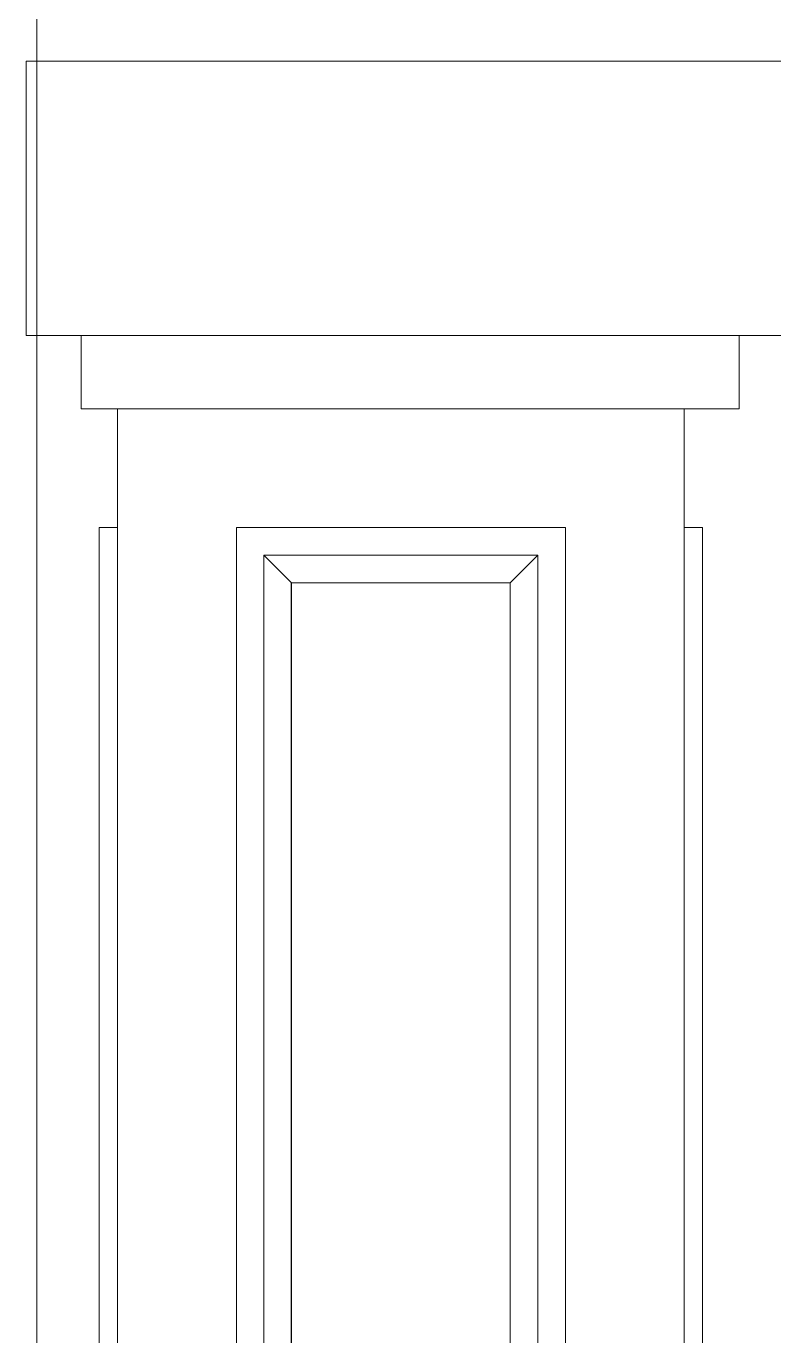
# Model space of a CAD drawing. Header units: millimetres. Extents: x 1832547 to 2001569, y -558009 to -417808.
# Drawn here: x 1947105 to 1947514, y -523340 to -522624 of the extents above; entities that cross this region are included whole.
import ezdxf

# ---------------------------------------------------------------- set-up
doc = ezdxf.new("R2010")
doc.units = ezdxf.units.MM
doc.header["$MEASUREMENT"] = 0
doc.layers.add('CA.manh 08', color=8, linetype='CONTINUOUS', lineweight=9)
doc.layers.add('CA.thay 145', color=145, linetype='CONTINUOUS', lineweight=18)

# ---------------------------------------------------------------- blocks, each defined once
blk = doc.blocks.new('f34t43')
at = {"layer": 'CA.manh 08'}
for p, q in [((1919634.85, -524832.65), (1919634.85, -525292.48)), ((1919784.85, -524832.65), (1919634.85, -524832.65)), ((1919634.85, -524832.65), (1919649.97, -524847.78)), ((1919769.85, -524847.65), (1919784.85, -524832.65)), ((1919784.85, -525292.48), (1919784.85, -524832.65)), ((1919649.97, -524847.78), (1919649.97, -525277.35)), ((1919769.73, -524847.78), (1919649.97, -524847.78)), ((1919769.73, -524847.78), (1919769.85, -524847.65)), ((1919769.73, -525277.35), (1919769.73, -524847.78)), ((1919769.85, -525277.48), (1919769.85, -524847.65))]:
    blk.add_line(p, q, dxfattribs=at)
at = {"layer": 'CA.thay 145'}
for p, q in [((1919914.85, -524562.65), (1919494.85, -524562.65)), ((1919914.85, -524712.65), (1919914.85, -524562.65)), ((1919494.85, -524712.65), (1919524.85, -524712.65)), ((1919524.85, -524752.65), (1919524.85, -524712.65)), ((1919524.85, -524712.65), (1919884.85, -524712.65)), ((1919884.85, -524752.65), (1919884.85, -524712.65)), ((1919884.85, -524712.65), (1919914.85, -524712.65)), ((1919524.85, -524752.65), (1919554.85, -524752.65)), ((1919554.85, -524752.65), (1919864.85, -524752.65)), ((1919554.85, -524817.65), (1919554.85, -524752.65)), ((1919864.85, -524817.65), (1919864.85, -524752.65)), ((1919864.85, -524752.65), (1919884.85, -524752.65)), ((1919544.85, -524817.65), (1919554.85, -524817.65)), ((1919544.85, -525307.48), (1919544.85, -524817.65)), ((1919554.85, -525307.48), (1919554.85, -524817.65)), ((1919619.85, -524817.65), (1919619.85, -525307.48)), ((1919799.85, -524817.65), (1919619.85, -524817.65)), ((1919799.85, -525307.48), (1919799.85, -524817.65)), ((1919874.85, -524817.65), (1919864.85, -524817.65)), ((1919864.85, -525307.48), (1919864.85, -524817.65)), ((1919874.85, -524817.65), (1919874.85, -525307.48))]:
    blk.add_line(p, q, dxfattribs=at)
blk = doc.blocks.new('\xad5t54')
at = {"layer": 'CA.thay 145'}
blk.add_line((1923627.55, -520842.28), (1923627.55, -525122.33), dxfattribs=at)

msp = doc.modelspace()

# ---------------------------------------------------------------- block references
at = {"layer": 'CA.thay 145'}
msp.add_blockref('\xad5t54', (23483.05, -1026.3), dxfattribs=at)
at = {"layer": 'CA.thay 145', "xscale": -1}
msp.add_blockref('f34t43', (3867019.6, 1919.07), dxfattribs=at)

doc.saveas('drawing.dxf')
